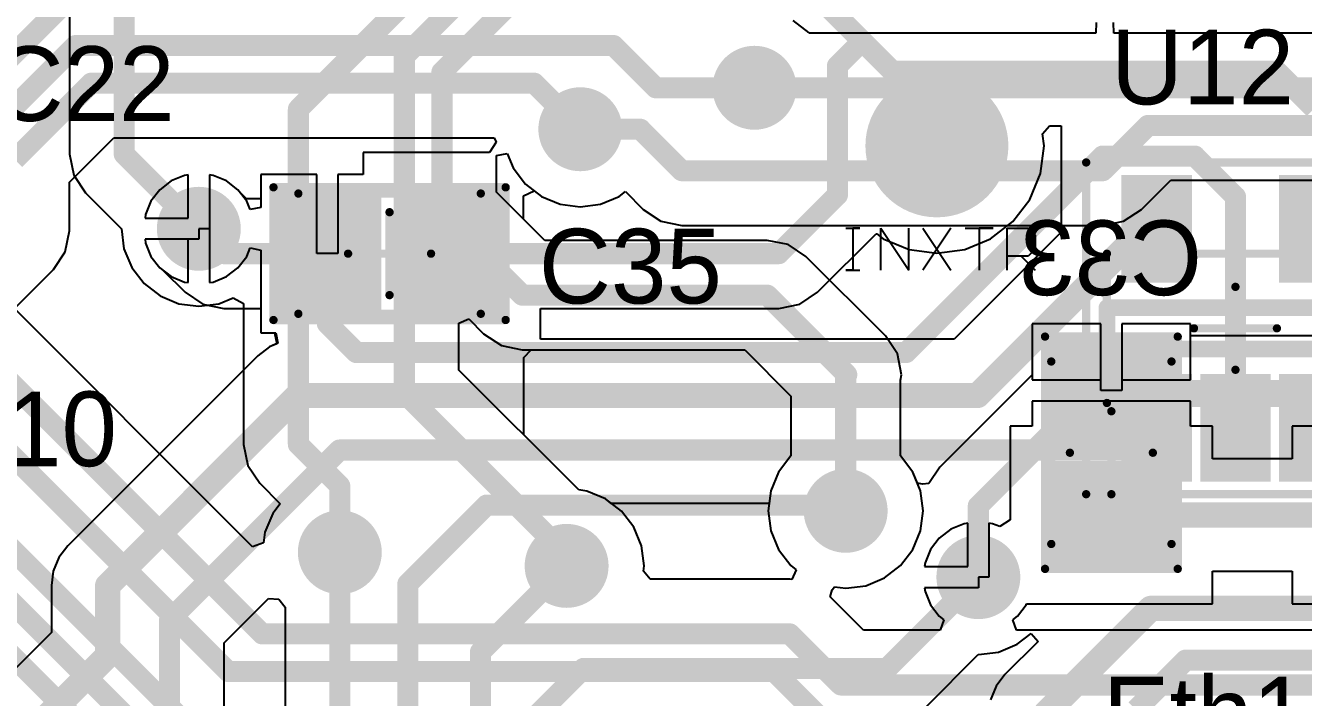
# Model space of a CAD drawing. Header units: millimetres. Extents: x 12 to 126, y 25 to 105.
# Drawn here: x 85.11 to 100.52, y 79.85 to 87.95 of the extents above; entities that cross this region are included whole.
import ezdxf

# ---------------------------------------------------------------- set-up
doc = ezdxf.new("R2010")
doc.units = ezdxf.units.MM
for name, color, linetype in [('BottomLayer', 5, 'Continuous'), ('BottomOverlay', 54, 'Continuous'), ('BottomPaste', 16, 'Continuous'), ('BottomSolder', 6, 'Continuous'), ('Mechanical13', 56, 'Continuous'), ('Mechanical15', 56, 'Continuous'), ('MultiLayer', 9, 'Continuous'), ('TopLayer', 1, 'Continuous'), ('TopOverlay', 2, 'Continuous'), ('TopPaste', 8, 'Continuous'), ('TopSolder', 216, 'Continuous'), ('ViaHoleLayer', 16, 'Continuous')]:
    doc.layers.add(name, color=color, linetype=linetype)

# ---------------------------------------------------------------- blocks, each defined once
blk = doc.blocks.new('MF05A_N_4')
at = {"layer": 'Mechanical13', "const_width": 0.1}
for points in [[(-0.9, 1.55), (0.9, 1.55)], [(-0.9, 1.55), (-0.9, -1.55)], [(0.9, 1.55), (0.9, -1.55)], [(-0.9, -1.55), (0.9, -1.55)]]:
    blk.add_lwpolyline(points, dxfattribs=at)
at = {"layer": 'Mechanical13', "const_width": 0.05}
for points in [[(-0.925, 1.55, 1), (-0.875, 1.55, 1)], [(-0.925, 1.55, 1), (-0.875, 1.55, 1)], [(0.875, 1.55, 1), (0.925, 1.55, 1)], [(0.875, 1.55, 1), (0.925, 1.55, 1)], [(-0.925, -1.55, 1), (-0.875, -1.55, 1)], [(-0.925, -1.55, 1), (-0.875, -1.55, 1)], [(0.875, -1.55, 1), (0.925, -1.55, 1)], [(0.875, -1.55, 1), (0.925, -1.55, 1)]]:
    blk.add_lwpolyline(points, format="xyb", close=True, dxfattribs=at)
at = {"layer": 'Mechanical15', "const_width": 0.1}
for points in [[(-2, 1.8), (2, 1.8)], [(-2, 1.8), (-2, -1.8)], [(2, 1.8), (2, -1.8)], [(0, 0.5), (0, -0.5)], [(-0.5, 0), (0.5, 0)], [(-2, -1.8), (2, -1.8)]]:
    blk.add_lwpolyline(points, dxfattribs=at)
at = {"layer": 'Mechanical15', "const_width": 0.05}
for points in [[(-2.025, 1.8, 1), (-1.975, 1.8, 1)], [(-2.025, 1.8, 1), (-1.975, 1.8, 1)], [(1.975, 1.8, 1), (2.025, 1.8, 1)], [(1.975, 1.8, 1), (2.025, 1.8, 1)], [(-0.025, 0.5, 1), (0.025, 0.5, 1)], [(-0.525, 0, 1), (-0.475, 0, 1)], [(0.475, 0, 1), (0.525, 0, 1)], [(-0.025, -0.5, 1), (0.025, -0.5, 1)], [(-2.025, -1.8, 1), (-1.975, -1.8, 1)], [(-2.025, -1.8, 1), (-1.975, -1.8, 1)], [(1.975, -1.8, 1), (2.025, -1.8, 1)], [(1.975, -1.8, 1), (2.025, -1.8, 1)]]:
    blk.add_lwpolyline(points, format="xyb", close=True, dxfattribs=at)
at = {"layer": 'TopLayer'}
for points in [[(-0.65, 0.625), (-0.65, 1.275), (-1.75, 0.625), (-1.75, 1.275)], [(1.75, 0.625), (1.75, 1.275), (0.65, 0.625), (0.65, 1.275)], [(-0.65, -0.325), (-0.65, 0.325), (-1.75, -0.325), (-1.75, 0.325)], [(-0.65, -1.275), (-0.65, -0.625), (-1.75, -1.275), (-1.75, -0.625)], [(1.75, -1.275), (1.75, -0.625), (0.65, -1.275), (0.65, -0.625)]]:
    blk.add_solid(points, dxfattribs=at)
at = {"layer": 'TopOverlay'}
for points, const_width in [([(-1.075, 1.825, 1), (-1.325, 1.825, 1)], 0.25), ([(-1.388, 1.825, 1), (-1.263, 1.825, 1)], 0.125), ([(-1.137, 1.825, 1), (-1.012, 1.825, 1)], 0.125), ([(-0.3, 1.55, 1), (-0.2, 1.55, 1)], 0.1), ([(-0.3, 1.55, 1), (-0.2, 1.55, 1)], 0.1), ([(0.2, 1.55, 1), (0.3, 1.55, 1)], 0.1), ([(0.2, 1.55, 1), (0.3, 1.55, 1)], 0.1), ([(-0.3, -1.55, 1), (-0.2, -1.55, 1)], 0.1), ([(-0.3, -1.55, 1), (-0.2, -1.55, 1)], 0.1), ([(0.2, -1.55, 1), (0.3, -1.55, 1)], 0.1), ([(0.2, -1.55, 1), (0.3, -1.55, 1)], 0.1)]:
    blk.add_lwpolyline(points, format="xyb", close=True, dxfattribs=dict(at, const_width=const_width))
at = {"layer": 'TopOverlay', "const_width": 0.2}
for points in [[(-0.25, 1.55), (-0.25, -1.55)], [(-0.25, 1.55), (0.25, 1.55)], [(0.25, 1.55), (0.25, -1.55)], [(-0.25, -1.55), (0.25, -1.55)]]:
    blk.add_lwpolyline(points, dxfattribs=at)
at = {"layer": 'TopPaste'}
for points in [[(-0.65, 0.625), (-0.65, 1.275), (-1.75, 0.625), (-1.75, 1.275)], [(1.75, 0.625), (1.75, 1.275), (0.65, 0.625), (0.65, 1.275)], [(-0.65, -0.325), (-0.65, 0.325), (-1.75, -0.325), (-1.75, 0.325)], [(-0.65, -1.275), (-0.65, -0.625), (-1.75, -1.275), (-1.75, -0.625)], [(1.75, -1.275), (1.75, -0.625), (0.65, -1.275), (0.65, -0.625)]]:
    blk.add_solid(points, dxfattribs=at)
at = {"layer": 'TopSolder'}
for points in [[(-0.55, 0.525), (-0.55, 1.375), (-1.85, 0.525), (-1.85, 1.375)], [(1.85, 0.525), (1.85, 1.375), (0.55, 0.525), (0.55, 1.375)], [(-0.55, -0.425), (-0.55, 0.425), (-1.85, -0.425), (-1.85, 0.425)], [(-0.55, -1.375), (-0.55, -0.525), (-1.85, -1.375), (-1.85, -0.525)], [(1.85, -1.375), (1.85, -0.525), (0.55, -1.375), (0.55, -0.525)]]:
    blk.add_solid(points, dxfattribs=at)
blk = doc.blocks.new('C0805_22')
at = {"layer": 'Mechanical13', "const_width": 0.1}
for points in [[(-1.1, -0.725), (-1.1, 0.725)], [(-1.1, 0.725), (1.1, 0.725)], [(1.1, -0.725), (1.1, 0.725)], [(-1.1, -0.725), (1.1, -0.725)]]:
    blk.add_lwpolyline(points, dxfattribs=at)
at = {"layer": 'Mechanical13', "const_width": 0.05}
for points in [[(-1.125, 0.725, 1), (-1.075, 0.725, 1)], [(-1.125, 0.725, 1), (-1.075, 0.725, 1)], [(1.075, 0.725, 1), (1.125, 0.725, 1)], [(1.075, 0.725, 1), (1.125, 0.725, 1)], [(-1.125, -0.725, 1), (-1.075, -0.725, 1)], [(-1.125, -0.725, 1), (-1.075, -0.725, 1)], [(1.075, -0.725, 1), (1.125, -0.725, 1)], [(1.075, -0.725, 1), (1.125, -0.725, 1)]]:
    blk.add_lwpolyline(points, format="xyb", close=True, dxfattribs=at)
at = {"layer": 'Mechanical15', "const_width": 0.1}
for points in [[(-1.4, -0.8), (-1.4, 0.8)], [(-1.4, 0.8), (1.4, 0.8)], [(1.4, -0.8), (1.4, 0.8)], [(0, -0.5), (0, 0.5)], [(-0.5, 0), (0.5, 0)], [(-1.4, -0.8), (1.4, -0.8)]]:
    blk.add_lwpolyline(points, dxfattribs=at)
at = {"layer": 'Mechanical15', "const_width": 0.05}
for points in [[(-1.425, 0.8, 1), (-1.375, 0.8, 1)], [(-1.425, 0.8, 1), (-1.375, 0.8, 1)], [(1.375, 0.8, 1), (1.425, 0.8, 1)], [(1.375, 0.8, 1), (1.425, 0.8, 1)], [(-0.025, 0.5, 1), (0.025, 0.5, 1)], [(-0.525, 0, 1), (-0.475, 0, 1)], [(0.475, 0, 1), (0.525, 0, 1)], [(-0.025, -0.5, 1), (0.025, -0.5, 1)], [(-1.425, -0.8, 1), (-1.375, -0.8, 1)], [(-1.425, -0.8, 1), (-1.375, -0.8, 1)], [(1.375, -0.8, 1), (1.425, -0.8, 1)], [(1.375, -0.8, 1), (1.425, -0.8, 1)]]:
    blk.add_lwpolyline(points, format="xyb", close=True, dxfattribs=at)
at = {"layer": 'TopLayer'}
for points in [[(-0.2, -0.7), (-0.2, 0.7), (-1.3, -0.7), (-1.3, 0.7)], [(1.3, -0.7), (1.3, 0.7), (0.2, -0.7), (0.2, 0.7)]]:
    blk.add_solid(points, dxfattribs=at)
at = {"layer": 'TopPaste'}
for points in [[(-0.2, -0.7), (-0.2, 0.7), (-1.3, -0.7), (-1.3, 0.7)], [(1.3, -0.7), (1.3, 0.7), (0.2, -0.7), (0.2, 0.7)]]:
    blk.add_solid(points, dxfattribs=at)
at = {"layer": 'TopSolder'}
for points in [[(-0.1, -0.8), (-0.1, 0.8), (-1.4, -0.8), (-1.4, 0.8)], [(1.4, -0.8), (1.4, 0.8), (0.1, -0.8), (0.1, 0.8)]]:
    blk.add_solid(points, dxfattribs=at)
blk = doc.blocks.new('C0805_B_96')
at = {"layer": 'BottomLayer'}
for points in [[(-1.3, 0.7), (-1.3, -0.7), (-0.2, 0.7), (-0.2, -0.7)], [(0.2, 0.7), (0.2, -0.7), (1.3, 0.7), (1.3, -0.7)]]:
    blk.add_solid(points, dxfattribs=at)
at = {"layer": 'BottomPaste'}
for points in [[(-1.3, 0.7), (-1.3, -0.7), (-0.2, 0.7), (-0.2, -0.7)], [(0.2, 0.7), (0.2, -0.7), (1.3, 0.7), (1.3, -0.7)]]:
    blk.add_solid(points, dxfattribs=at)
at = {"layer": 'BottomSolder'}
for points in [[(-1.4, 0.8), (-1.4, -0.8), (-0.1, 0.8), (-0.1, -0.8)], [(0.1, 0.8), (0.1, -0.8), (1.4, 0.8), (1.4, -0.8)]]:
    blk.add_solid(points, dxfattribs=at)
at = {"layer": 'Mechanical13', "const_width": 0.1}
for points in [[(-1.1, 0.725), (-1.1, -0.725)], [(-1.1, 0.725), (1.1, 0.725)], [(1.1, 0.725), (1.1, -0.725)], [(-1.1, -0.725), (1.1, -0.725)]]:
    blk.add_lwpolyline(points, dxfattribs=at)
at = {"layer": 'Mechanical13', "const_width": 0.05}
for points in [[(-1.125, 0.725, 1), (-1.075, 0.725, 1)], [(-1.125, 0.725, 1), (-1.075, 0.725, 1)], [(1.075, 0.725, 1), (1.125, 0.725, 1)], [(1.075, 0.725, 1), (1.125, 0.725, 1)], [(-1.125, -0.725, 1), (-1.075, -0.725, 1)], [(-1.125, -0.725, 1), (-1.075, -0.725, 1)], [(1.075, -0.725, 1), (1.125, -0.725, 1)], [(1.075, -0.725, 1), (1.125, -0.725, 1)]]:
    blk.add_lwpolyline(points, format="xyb", close=True, dxfattribs=at)
at = {"layer": 'Mechanical15', "const_width": 0.1}
for points in [[(-1.4, 0.8), (-1.4, -0.8)], [(-1.4, 0.8), (1.4, 0.8)], [(1.4, 0.8), (1.4, -0.8)], [(0, 0.5), (0, -0.5)], [(-0.5, 0), (0.5, 0)], [(-1.4, -0.8), (1.4, -0.8)]]:
    blk.add_lwpolyline(points, dxfattribs=at)
at = {"layer": 'Mechanical15', "const_width": 0.05}
for points in [[(-1.425, 0.8, 1), (-1.375, 0.8, 1)], [(-1.425, 0.8, 1), (-1.375, 0.8, 1)], [(1.375, 0.8, 1), (1.425, 0.8, 1)], [(1.375, 0.8, 1), (1.425, 0.8, 1)], [(-0.025, 0.5, 1), (0.025, 0.5, 1)], [(-0.525, 0, 1), (-0.475, 0, 1)], [(0.475, 0, 1), (0.525, 0, 1)], [(-0.025, -0.5, 1), (0.025, -0.5, 1)], [(-1.425, -0.8, 1), (-1.375, -0.8, 1)], [(-1.425, -0.8, 1), (-1.375, -0.8, 1)], [(1.375, -0.8, 1), (1.425, -0.8, 1)], [(1.375, -0.8, 1), (1.425, -0.8, 1)]]:
    blk.add_lwpolyline(points, format="xyb", close=True, dxfattribs=at)

msp = doc.modelspace()

# ---------------------------------------------------------------- linework, layer by layer
at = {"layer": 'BottomLayer'}
for p, q in [((87.846, 81.666), (75.49, 94.023)), ((85.64, 92), (85.64, 86.4)), ((94.561, 87.861), (94.367, 88.009)), ((94.561, 87.859), (94.561, 87.861)), ((98.015, 87.859), (94.561, 87.859)), ((98.022, 87.986), (98.015, 87.859)), ((98.235, 87.859), (98.228, 87.986)), ((103.015, 87.859), (98.235, 87.859)), ((85.64, 86.4), (85.64, 86.4)), ((85.64, 86.4), (85.691, 86.148)), ((90.791, 86.382), (90.918, 86.407)), ((90.791, 85.942), (90.791, 86.382)), ((90.918, 86.407), (90.991, 86.233)), ((85.691, 86.148), (85.834, 85.934)), ((90.991, 86.233), (91.139, 86.039)), ((91.139, 86.039), (91.333, 85.891)), ((98.566, 85.734), (98.919, 86.086)), ((98.566, 85.734), (98.919, 86.086)), ((98.919, 86.086), (103.4, 86.086)), ((98.919, 86.086), (103.739, 86.086)), ((85.834, 85.934), (86.266, 85.501)), ((91.373, 85.36), (90.791, 85.942)), ((91.116, 85.897), (91.243, 85.959)), ((91.116, 85.616), (91.116, 85.897)), ((91.243, 85.959), (91.333, 85.891)), ((91.333, 85.891), (91.558, 85.797)), ((91.333, 85.891), (91.558, 85.797)), ((92.042, 85.797), (92.267, 85.891)), ((92.042, 85.797), (92.267, 85.891)), ((92.267, 85.891), (92.343, 85.949)), ((92.267, 85.891), (92.343, 85.949)), ((92.343, 85.949), (92.558, 85.734)), ((92.343, 85.949), (92.558, 85.734)), ((91.558, 85.797), (91.8, 85.765)), ((91.558, 85.797), (91.8, 85.765)), ((91.8, 85.765), (92.042, 85.797)), ((91.8, 85.765), (92.042, 85.797)), ((92.558, 85.734), (92.558, 85.734)), ((92.558, 85.734), (92.772, 85.591)), ((92.558, 85.734), (92.558, 85.734)), ((92.558, 85.734), (92.772, 85.591)), ((98.352, 85.591), (98.566, 85.734)), ((98.352, 85.591), (98.566, 85.734)), ((91.373, 85.36), (91.116, 85.616)), ((92.772, 85.591), (93.024, 85.54)), ((92.772, 85.591), (93.024, 85.54)), ((93.024, 85.54), (93.024, 85.54)), ((93.024, 85.54), (98.1, 85.54)), ((93.024, 85.54), (93.024, 85.54)), ((93.024, 85.54), (98.1, 85.54)), ((98.1, 85.54), (98.352, 85.591)), ((98.1, 85.54), (98.352, 85.591)), ((98.1, 85.54), (98.1, 85.54)), ((98.1, 85.54), (98.1, 85.54)), ((86.266, 85.501), (86.266, 85.5)), ((86.266, 85.5), (86.297, 85.258)), ((86.297, 85.258), (86.391, 85.033)), ((94.055, 85.36), (91.373, 85.36)), ((94.055, 85.36), (91.373, 85.36)), ((94.307, 85.309), (94.055, 85.36)), ((94.055, 85.36), (94.055, 85.36)), ((94.307, 85.309), (94.055, 85.36)), ((94.055, 85.36), (94.055, 85.36)), ((94.521, 85.166), (94.307, 85.309)), ((94.521, 85.166), (94.307, 85.309)), ((95.48, 84.208), (94.521, 85.166)), ((95.48, 84.208), (94.521, 85.166)), ((86.391, 85.033), (86.539, 84.839)), ((86.539, 84.839), (86.733, 84.691)), ((86.733, 84.691), (86.958, 84.597)), ((87.442, 84.597), (87.613, 84.668)), ((87.613, 84.668), (87.74, 84.598)), ((86.958, 84.597), (87.2, 84.566)), ((87.2, 84.566), (87.442, 84.597)), ((87.74, 84.598), (87.74, 82.9)), ((90.337, 84.364), (90.455, 84.413)), ((90.337, 83.796), (90.337, 84.364)), ((90.455, 84.413), (90.634, 84.234)), ((98.077, 84.354), (97.25, 84.354)), ((97.25, 84.354), (97.25, 83.677)), ((98.077, 84.354), (97.25, 84.354)), ((97.25, 84.354), (97.25, 83.741)), ((98.077, 83.677), (98.077, 84.354)), ((98.077, 83.55), (98.077, 84.354)), ((99.158, 84.354), (98.331, 84.354)), ((98.331, 84.354), (98.331, 83.677)), ((99.158, 84.354), (98.331, 84.354)), ((98.331, 84.354), (98.331, 83.55)), ((99.158, 83.677), (99.158, 84.354)), ((99.158, 84.21), (99.158, 84.354)), ((90.634, 84.234), (90.634, 84.234)), ((90.634, 84.234), (90.848, 84.091)), ((95.623, 83.994), (95.48, 84.208)), ((95.48, 84.208), (95.48, 84.208)), ((95.623, 83.994), (95.48, 84.208)), ((95.48, 84.208), (95.48, 84.208)), ((100.65, 84.21), (99.158, 84.21)), ((90.848, 84.091), (91.1, 84.04)), ((91.1, 84.04), (91.1, 84.04)), ((91.1, 84.04), (93.782, 84.04)), ((91.118, 83.95), (91.208, 84.04)), ((91.208, 84.04), (93.782, 84.04)), ((93.782, 84.04), (94.34, 83.482)), ((93.782, 84.04), (94.34, 83.482)), ((95.673, 83.741), (95.623, 83.994)), ((95.673, 83.741), (95.623, 83.994)), ((91.119, 83.014), (91.118, 83.95)), ((91.782, 82.351), (90.337, 83.796)), ((95.66, 83.673), (95.673, 83.741)), ((95.66, 83.673), (95.673, 83.741)), ((97.25, 83.741), (96.134, 82.625)), ((97.25, 83.677), (98.077, 83.677)), ((98.331, 83.677), (99.158, 83.677)), ((95.66, 82.762), (95.66, 83.673)), ((95.66, 82.762), (95.66, 83.673)), ((98.331, 83.55), (98.077, 83.55)), ((94.34, 83.482), (94.34, 82.762)), ((94.34, 83.482), (94.34, 82.762)), ((99.158, 83.423), (97.25, 83.423)), ((97.25, 83.423), (97.25, 83.12)), ((99.158, 83.12), (99.158, 83.423)), ((97.25, 83.12), (96.984, 83.12)), ((96.984, 83.12), (96.984, 81.992)), ((99.424, 83.12), (99.158, 83.12)), ((99.424, 82.728), (99.424, 83.12)), ((100.65, 83.12), (100.384, 83.12)), ((100.384, 83.12), (100.384, 82.728)), ((91.782, 82.351), (91.119, 83.014)), ((87.74, 82.9), (87.74, 82.9)), ((87.74, 82.9), (87.791, 82.648)), ((94.339, 82.761), (94.191, 82.567)), ((94.339, 82.761), (94.191, 82.567)), ((94.34, 82.762), (94.339, 82.761)), ((94.34, 82.762), (94.339, 82.761)), ((95.661, 82.761), (95.66, 82.762)), ((95.661, 82.761), (95.66, 82.762)), ((95.809, 82.567), (95.661, 82.761)), ((95.809, 82.567), (95.661, 82.761)), ((87.791, 82.648), (87.934, 82.434)), ((96.134, 82.625), (96.003, 82.43)), ((100.384, 82.728), (99.424, 82.728)), ((94.191, 82.567), (94.097, 82.342)), ((94.191, 82.567), (94.097, 82.342)), ((95.903, 82.342), (95.809, 82.567)), ((95.865, 82.432), (95.809, 82.567)), ((87.934, 82.434), (88.182, 82.186)), ((91.877, 82.338), (91.782, 82.351)), ((91.877, 82.338), (91.782, 82.351)), ((92.102, 82.245), (91.877, 82.338)), ((92.102, 82.245), (91.877, 82.338)), ((94.097, 82.342), (94.066, 82.1)), ((94.097, 82.342), (94.077, 82.19)), ((95.926, 82.422), (95.865, 82.432)), ((95.934, 82.1), (95.903, 82.342)), ((96.003, 82.43), (95.926, 82.422)), ((88.182, 82.186), (88.091, 82.067)), ((92.296, 82.097), (92.102, 82.245)), ((92.174, 82.19), (92.102, 82.245)), ((94.077, 82.19), (92.174, 82.19)), ((88.091, 82.067), (87.997, 81.842)), ((92.444, 81.903), (92.296, 82.097)), ((94.066, 82.1), (94.097, 81.858)), ((95.903, 81.858), (95.934, 82.1)), ((96.984, 81.992), (96.857, 81.909)), ((87.997, 81.842), (87.98, 81.712)), ((92.537, 81.678), (92.444, 81.903)), ((94.097, 81.858), (94.191, 81.633)), ((95.809, 81.633), (95.903, 81.858)), ((96.267, 81.877), (96.129, 81.771)), ((96.428, 81.943), (96.267, 81.877)), ((96.473, 81.949), (96.428, 81.943)), ((96.473, 81.427), (96.473, 81.949)), ((96.772, 81.943), (96.727, 81.949)), ((96.727, 81.949), (96.727, 81.3)), ((96.857, 81.909), (96.772, 81.943)), ((87.98, 81.712), (87.846, 81.666)), ((92.569, 81.436), (92.537, 81.678)), ((96.129, 81.771), (96.023, 81.633)), ((94.191, 81.633), (94.339, 81.439)), ((95.661, 81.439), (95.809, 81.633)), ((96.023, 81.633), (95.957, 81.472)), ((92.561, 81.371), (92.569, 81.436)), ((92.644, 81.276), (92.561, 81.371)), ((94.339, 81.439), (94.404, 81.39)), ((94.404, 81.39), (94.35, 81.271)), ((95.467, 81.291), (95.661, 81.439)), ((95.957, 81.472), (95.951, 81.427)), ((95.951, 81.427), (96.473, 81.427)), ((99.424, 80.98), (99.424, 81.372)), ((99.424, 81.372), (100.384, 81.372)), ((99.424, 80.98), (99.424, 81.372)), ((99.424, 81.372), (100.384, 81.372)), ((100.384, 81.372), (100.384, 80.98)), ((100.384, 81.372), (100.384, 80.98)), ((94.326, 81.276), (92.644, 81.276)), ((94.35, 81.271), (94.326, 81.276)), ((94.326, 81.276), (94.326, 81.276)), ((95.242, 81.197), (95.467, 81.291)), ((96.727, 81.3), (96.6, 81.3)), ((96.6, 81.3), (96.6, 81.173)), ((94.813, 81.062), (94.839, 81.146)), ((95.215, 80.66), (94.813, 81.062)), ((94.839, 81.146), (94.866, 81.183)), ((94.866, 81.183), (95, 81.166)), ((95, 81.166), (95.242, 81.197)), ((96.6, 81.173), (95.951, 81.173)), ((95.951, 81.173), (95.957, 81.128)), ((95.957, 81.128), (96.023, 80.967)), ((96.023, 80.967), (96.129, 80.829)), ((97.071, 80.829), (97.177, 80.967)), ((97.071, 80.829), (97.177, 80.967)), ((97.177, 80.967), (97.182, 80.98)), ((97.177, 80.967), (97.182, 80.98)), ((97.182, 80.98), (99.424, 80.98)), ((97.182, 80.98), (99.424, 80.98)), ((100.384, 80.98), (102.824, 80.98)), ((100.384, 80.98), (102.824, 80.98)), ((96.129, 80.829), (96.184, 80.787)), ((96.184, 80.787), (96.141, 80.66)), ((97.016, 80.787), (97.071, 80.829)), ((97.016, 80.787), (97.071, 80.829)), ((97.059, 80.66), (97.016, 80.787)), ((97.059, 80.66), (97.016, 80.787)), ((96.141, 80.66), (95.215, 80.66)), ((100.8, 80.66), (97.059, 80.66)), ((100.8, 80.66), (97.059, 80.66))]:
    msp.add_line(p, q, dxfattribs=at)
for points, const_width in [([(71.526, 97.053), (87.964, 80.616)], 0.254), ([(71.222, 96.495), (87.554, 80.162)], 0.254), ([(86.3, 86.4), (86.3, 92)], 0.254), ([(88.4, 86.942), (90.058, 88.6)], 0.254), ([(89.678, 87.578), (90.512, 88.412)], 0.254), ([(78.395, 88.189), (87.384, 79.2)], 0.254), ([(90.132, 87.389), (90.966, 88.224)], 0.254), ([(89.678, 83.522), (89.678, 87.578)], 0.254), ([(90.132, 85.668), (90.132, 87.389)], 0.254), ([(93.9, 87.2), (104.2, 87.2)], 0.254), ([(88.4, 82.9), (88.4, 86.942)], 0.254), ([(91.8, 86.7), (92.524, 86.7)], 0.254), ([(92.524, 86.7), (93.024, 86.2)], 0.254), ([(98.1, 86.2), (98.646, 86.746)], 0.254), ([(98.646, 86.746), (104.012, 86.746)], 0.254), ([(86.3, 86.4), (87.2, 85.5)], 0.254), ([(93.024, 86.2), (98.1, 86.2)], 0.254), ([(90.132, 85.668), (91.1, 84.7)], 0.254), ([(91.1, 84.7), (94.055, 84.7)], 0.254), ([(94.055, 84.7), (95.014, 83.741)], 0.254), ([(95, 83.728), (95.014, 83.741)], 0.254), ([(95, 82.1), (95, 83.728)], 0.254), ([(96.6, 82.159), (97.991, 83.55)], 0.254), ([(97.991, 83.55), (98.204, 83.55)], 0.254), ([(98.204, 83.55), (101.604, 83.55)], 0.254), ([(89.678, 83.522), (91.635, 81.565)], 0.254), ([(83.088, 82.854), (87.704, 78.238)], 0.254), ([(88.4, 82.9), (88.9, 82.4)], 0.254), ([(82.9, 82.4), (87.516, 77.784)], 0.254), ([(88.9, 81.6), (88.9, 82.4)], 0.254), ([(96.6, 81.3), (96.6, 82.159)], 0.254), ([(98.204, 82.05), (101.604, 82.05)], 0.305), ([(91.635, 81.436), (91.635, 81.565)], 0.254), ([(87.964, 80.616), (94.326, 80.616)], 0.254), ([(94.326, 80.616), (94.942, 80)], 0.254), ([(87.554, 80.162), (94.138, 80.162)], 0.254), ([(94.138, 80.162), (94.754, 79.546)], 0.254), ([(94.942, 80), (100.8, 80)], 0.254)]:
    msp.add_lwpolyline(points, dxfattribs=dict(at, const_width=const_width))
for points, const_width in [([(89.614, 87.578, 1), (89.741, 87.578, 1)], 0.127), ([(89.614, 87.578, 1), (89.741, 87.578, 1)], 0.127), ([(93.697, 87.2, 1), (94.103, 87.2, 1)], 0.406), ([(90.068, 87.389, 1), (90.195, 87.389, 1)], 0.127), ([(90.068, 87.389, 1), (90.195, 87.389, 1)], 0.127), ([(93.836, 87.2, 1), (93.963, 87.2, 1)], 0.127), ([(88.337, 86.942, 1), (88.464, 86.942, 1)], 0.127), ([(88.337, 86.942, 1), (88.464, 86.942, 1)], 0.127), ([(91.597, 86.7, 1), (92.003, 86.7, 1)], 0.406), ([(91.736, 86.7, 1), (91.863, 86.7, 1)], 0.127), ([(92.461, 86.7, 1), (92.588, 86.7, 1)], 0.127), ([(92.461, 86.7, 1), (92.588, 86.7, 1)], 0.127), ([(98.582, 86.746, 1), (98.709, 86.746, 1)], 0.127), ([(98.582, 86.746, 1), (98.709, 86.746, 1)], 0.127), ([(86.237, 86.4, 1), (86.364, 86.4, 1)], 0.127), ([(86.237, 86.4, 1), (86.364, 86.4, 1)], 0.127), ([(92.961, 86.2, 1), (93.088, 86.2, 1)], 0.127), ([(92.961, 86.2, 1), (93.088, 86.2, 1)], 0.127), ([(98.036, 86.2, 1), (98.163, 86.2, 1)], 0.127), ([(98.036, 86.2, 1), (98.163, 86.2, 1)], 0.127), ([(86.997, 85.5, 1), (87.403, 85.5, 1)], 0.406), ([(90.068, 85.668, 1), (90.195, 85.668, 1)], 0.127), ([(90.068, 85.668, 1), (90.195, 85.668, 1)], 0.127), ([(87.137, 85.5, 1), (87.264, 85.5, 1)], 0.127), ([(91.037, 84.7, 1), (91.164, 84.7, 1)], 0.127), ([(91.037, 84.7, 1), (91.164, 84.7, 1)], 0.127), ([(93.991, 84.7, 1), (94.118, 84.7, 1)], 0.127), ([(93.991, 84.7, 1), (94.118, 84.7, 1)], 0.127), ([(94.937, 83.728, 1), (95.064, 83.728, 1)], 0.127), ([(94.937, 83.728, 1), (95.064, 83.728, 1)], 0.127), ([(94.95, 83.741, 1), (95.077, 83.741, 1)], 0.127), ([(94.95, 83.741, 1), (95.077, 83.741, 1)], 0.127), ([(97.928, 83.55, 1), (98.055, 83.55, 1)], 0.127), ([(97.928, 83.55, 1), (98.055, 83.55, 1)], 0.127), ([(98.14, 83.55, 1), (98.267, 83.55, 1)], 0.127), ([(98.14, 83.55, 1), (98.267, 83.55, 1)], 0.127), ([(89.614, 83.522, 1), (89.741, 83.522, 1)], 0.127), ([(89.614, 83.522, 1), (89.741, 83.522, 1)], 0.127), ([(88.337, 82.9, 1), (88.464, 82.9, 1)], 0.127), ([(88.337, 82.9, 1), (88.464, 82.9, 1)], 0.127), ([(88.837, 82.4, 1), (88.963, 82.4, 1)], 0.127), ([(88.837, 82.4, 1), (88.963, 82.4, 1)], 0.127), ([(94.797, 82.1, 1), (95.203, 82.1, 1)], 0.406), ([(94.937, 82.1, 1), (95.064, 82.1, 1)], 0.127), ([(96.536, 82.159, 1), (96.663, 82.159, 1)], 0.127), ([(96.536, 82.159, 1), (96.663, 82.159, 1)], 0.127), ([(98.127, 82.05, 1), (98.28, 82.05, 1)], 0.152), ([(88.697, 81.6, 1), (89.103, 81.6, 1)], 0.406), ([(91.432, 81.436, 1), (91.838, 81.436, 1)], 0.406), ([(88.837, 81.6, 1), (88.963, 81.6, 1)], 0.127), ([(91.571, 81.565, 1), (91.698, 81.565, 1)], 0.127), ([(91.571, 81.565, 1), (91.698, 81.565, 1)], 0.127), ([(96.397, 81.3, 1), (96.803, 81.3, 1)], 0.406), ([(91.571, 81.436, 1), (91.698, 81.436, 1)], 0.127), ([(96.536, 81.3, 1), (96.663, 81.3, 1)], 0.127), ([(87.9, 80.616, 1), (88.027, 80.616, 1)], 0.127), ([(87.9, 80.616, 1), (88.027, 80.616, 1)], 0.127), ([(94.263, 80.616, 1), (94.39, 80.616, 1)], 0.127), ([(94.263, 80.616, 1), (94.39, 80.616, 1)], 0.127), ([(87.491, 80.162, 1), (87.618, 80.162, 1)], 0.127), ([(87.491, 80.162, 1), (87.618, 80.162, 1)], 0.127), ([(94.075, 80.162, 1), (94.202, 80.162, 1)], 0.127), ([(94.075, 80.162, 1), (94.202, 80.162, 1)], 0.127), ([(94.879, 80, 1), (95.006, 80, 1)], 0.127), ([(94.879, 80, 1), (95.006, 80, 1)], 0.127)]:
    msp.add_lwpolyline(points, format="xyb", close=True, dxfattribs=dict(at, const_width=const_width))
at = {"layer": 'BottomSolder', "const_width": 0.506}
for points in [[(93.647, 87.2, 1), (94.153, 87.2, 1)], [(91.547, 86.7, 1), (92.053, 86.7, 1)], [(86.947, 85.5, 1), (87.453, 85.5, 1)], [(94.747, 82.1, 1), (95.253, 82.1, 1)], [(88.647, 81.6, 1), (89.153, 81.6, 1)], [(91.382, 81.436, 1), (91.888, 81.436, 1)], [(96.347, 81.3, 1), (96.853, 81.3, 1)]]:
    msp.add_lwpolyline(points, format="xyb", close=True, dxfattribs=at)
at = {"layer": 'MultiLayer', "const_width": 0.406}
for points in [[(93.697, 87.2, 1), (94.103, 87.2, 1)], [(91.597, 86.7, 1), (92.003, 86.7, 1)], [(86.997, 85.5, 1), (87.403, 85.5, 1)], [(94.797, 82.1, 1), (95.203, 82.1, 1)], [(88.697, 81.6, 1), (89.103, 81.6, 1)], [(91.432, 81.436, 1), (91.838, 81.436, 1)], [(96.397, 81.3, 1), (96.803, 81.3, 1)]]:
    msp.add_lwpolyline(points, format="xyb", close=True, dxfattribs=at)
at = {"layer": 'TopLayer'}
for p, q in [((97.374, 86.645), (97.458, 86.74)), ((97.393, 86.5), (97.374, 86.645)), ((97.458, 86.74), (97.6, 86.74)), ((97.6, 86.74), (97.6, 85.459)), ((85.641, 86.061), (86.175, 86.595)), ((85.641, 86.061), (86.175, 86.595)), ((86.175, 86.595), (90.762, 86.595)), ((86.175, 86.595), (90.762, 86.595)), ((90.785, 86.546), (90.705, 86.42)), ((90.785, 86.546), (90.705, 86.42)), ((90.762, 86.595), (90.785, 86.546)), ((90.762, 86.595), (90.785, 86.546)), ((97.349, 86.165), (97.393, 86.5)), ((90.705, 86.42), (89.18, 86.42)), ((89.18, 86.42), (89.18, 86.154)), ((90.705, 86.42), (89.18, 86.42)), ((89.18, 86.42), (89.18, 86.154)), ((87.028, 86.143), (86.867, 86.077)), ((87.028, 86.143), (86.867, 86.077)), ((87.073, 86.149), (87.028, 86.143)), ((87.073, 86.149), (87.028, 86.143)), ((87.073, 85.627), (87.073, 86.149)), ((87.073, 85.627), (87.073, 86.149)), ((87.372, 86.143), (87.327, 86.149)), ((87.327, 86.149), (87.327, 85.5)), ((87.372, 86.143), (87.327, 86.149)), ((87.327, 86.149), (87.327, 85.5)), ((87.533, 86.077), (87.372, 86.143)), ((87.533, 86.077), (87.372, 86.143)), ((88.623, 86.154), (87.946, 86.154)), ((87.946, 86.154), (87.946, 85.86)), ((88.623, 86.154), (87.946, 86.154)), ((87.946, 86.154), (87.946, 85.757)), ((88.623, 85.2), (88.623, 86.154)), ((88.623, 85.2), (88.623, 86.154)), ((89.18, 86.154), (88.877, 86.154)), ((88.877, 86.154), (88.877, 85.2)), ((89.18, 86.154), (88.877, 86.154)), ((88.877, 86.154), (88.877, 85.2)), ((97.22, 85.853), (97.349, 86.165)), ((85.641, 85.476), (85.641, 86.061)), ((85.641, 85.476), (85.641, 86.061)), ((86.867, 86.077), (86.729, 85.971)), ((86.867, 86.077), (86.729, 85.971)), ((87.671, 85.971), (87.533, 86.077)), ((87.671, 85.971), (87.533, 86.077)), ((86.623, 85.833), (86.557, 85.672)), ((86.623, 85.833), (86.557, 85.672)), ((86.729, 85.971), (86.623, 85.833)), ((86.729, 85.971), (86.623, 85.833)), ((87.701, 85.932), (87.671, 85.971)), ((87.777, 85.833), (87.671, 85.971)), ((87.773, 85.86), (87.701, 85.932)), ((87.946, 85.86), (87.773, 85.86)), ((87.819, 85.731), (87.777, 85.833)), ((97.014, 85.586), (97.22, 85.853)), ((87.946, 85.757), (87.819, 85.731)), ((86.557, 85.672), (86.551, 85.627)), ((86.557, 85.672), (86.551, 85.627)), ((86.551, 85.627), (87.073, 85.627)), ((86.551, 85.627), (87.073, 85.627)), ((96.747, 85.38), (97.014, 85.586)), ((85.59, 85.224), (85.641, 85.476)), ((85.59, 85.224), (85.641, 85.476)), ((87.2, 85.373), (86.551, 85.373)), ((86.551, 85.373), (86.557, 85.328)), ((87.073, 85.373), (86.551, 85.373)), ((86.551, 85.373), (86.557, 85.328)), ((87.073, 84.851), (87.073, 85.373)), ((87.327, 85.5), (87.2, 85.5)), ((87.2, 85.5), (87.2, 85.373)), ((87.327, 85.5), (87.327, 84.851)), ((94.66, 84.734), (95.366, 85.44)), ((95.366, 85.44), (95.374, 85.441)), ((95.366, 85.44), (95.366, 85.44)), ((95.374, 85.441), (95.453, 85.38)), ((95.453, 85.38), (95.765, 85.251)), ((97.6, 85.459), (96.309, 84.168)), ((96.435, 85.251), (96.747, 85.38)), ((85.447, 85.01), (85.59, 85.224)), ((85.447, 85.01), (85.59, 85.224)), ((86.557, 85.328), (86.623, 85.167)), ((86.557, 85.328), (86.623, 85.167)), ((87.777, 85.167), (87.819, 85.269)), ((87.819, 85.269), (87.946, 85.243)), ((87.946, 85.243), (87.946, 84.246)), ((95.765, 85.251), (96.1, 85.207)), ((96.1, 85.207), (96.435, 85.251)), ((86.623, 85.167), (86.729, 85.029)), ((86.623, 85.167), (86.729, 85.029)), ((87.671, 85.029), (87.777, 85.167)), ((88.877, 85.2), (88.623, 85.2)), ((88.877, 85.2), (88.623, 85.2)), ((83.626, 83.189), (85.447, 85.01)), ((83.626, 83.189), (85.447, 85.01)), ((85.447, 85.01), (85.447, 85.01)), ((85.447, 85.01), (85.447, 85.01)), ((86.729, 85.029), (86.768, 84.999)), ((86.729, 85.029), (86.867, 84.923)), ((86.768, 84.999), (87.034, 84.734)), ((86.867, 84.923), (87.028, 84.857)), ((87.372, 84.857), (87.533, 84.923)), ((87.533, 84.923), (87.671, 85.029)), ((87.028, 84.857), (87.073, 84.851)), ((87.327, 84.851), (87.372, 84.857)), ((87.034, 84.734), (87.034, 84.734)), ((87.034, 84.734), (87.248, 84.591)), ((94.446, 84.591), (94.66, 84.734)), ((87.248, 84.591), (87.5, 84.54)), ((87.5, 84.54), (87.5, 84.54)), ((87.5, 84.54), (87.946, 84.54)), ((87.946, 84.54), (87.946, 84.246)), ((91.32, 84.168), (91.32, 84.54)), ((91.32, 84.54), (94.193, 84.54)), ((94.193, 84.54), (94.446, 84.591)), ((94.193, 84.54), (94.193, 84.54)), ((87.946, 84.246), (88.113, 84.246)), ((87.946, 84.246), (88.129, 84.246)), ((88.113, 84.246), (88.139, 84.113)), ((88.129, 84.246), (88.154, 84.119)), ((96.309, 84.168), (91.32, 84.168)), ((88.053, 84.077), (87.912, 83.969)), ((88.053, 84.077), (87.912, 83.969)), ((88.154, 84.119), (88.053, 84.077)), ((88.139, 84.113), (88.053, 84.077)), ((87.912, 83.969), (85.62, 81.677)), ((87.912, 83.969), (85.62, 81.677)), ((85.62, 81.677), (85.513, 81.537)), ((85.62, 81.677), (85.513, 81.537)), ((85.513, 81.537), (85.445, 81.373)), ((85.513, 81.537), (85.445, 81.373)), ((85.445, 81.373), (85.422, 81.198)), ((85.445, 81.373), (85.422, 81.198)), ((85.422, 81.198), (85.422, 80.634)), ((85.422, 81.198), (85.422, 80.634)), ((87.506, 80.51), (88.039, 81.043)), ((87.506, 80.51), (88.039, 81.043)), ((88.039, 81.043), (88.166, 81.035)), ((88.039, 81.043), (88.166, 81.035)), ((88.166, 81.035), (88.239, 80.939)), ((88.166, 81.035), (88.239, 80.939)), ((88.239, 80.939), (88.24, 80.938)), ((88.239, 80.939), (88.24, 80.938)), ((88.24, 80.938), (88.24, 78.103)), ((88.24, 80.938), (88.24, 78.103)), ((85.422, 80.634), (84.428, 79.64)), ((85.422, 80.634), (84.428, 79.64)), ((97.067, 80.491), (97.237, 80.621)), ((97.237, 80.621), (97.321, 80.525)), ((87.506, 79.5), (87.506, 80.51)), ((87.506, 79.5), (87.506, 80.51)), ((96.842, 80.397), (97.067, 80.491)), ((97.321, 80.525), (96.92, 80.125)), ((95.966, 79.734), (96.599, 80.366)), ((96.599, 80.366), (96.6, 80.366)), ((96.6, 80.366), (96.842, 80.397)), ((96.813, 79.985), (96.745, 79.821)), ((96.92, 80.125), (96.813, 79.985))]:
    msp.add_line(p, q, dxfattribs=at)
for points, const_width in [([(83.712, 86.35), (85.562, 88.2)], 0.254), ([(94.8, 88.163), (95.2, 87.763)], 0.254), ([(84.527, 86.522), (85.714, 87.709)], 0.254), ([(85.714, 87.709), (92.2, 87.709)], 0.254), ([(92.2, 87.709), (92.709, 87.2)], 0.254), ([(94.9, 87.463), (95.2, 87.763)], 0.254), ([(95.2, 87.763), (95.563, 87.4)], 0.254), ([(94.9, 85.907), (94.9, 87.463)], 0.254), ([(95.563, 87.4), (96.1, 86.863)], 0.254), ([(95.563, 87.4), (100.2, 87.4)], 0.254), ([(100.2, 87.4), (100.65, 86.95)], 0.254), ([(84.981, 86.334), (85.902, 87.255)], 0.254), ([(85.902, 87.255), (91.245, 87.255)], 0.254), ([(91.245, 87.255), (91.8, 86.7)], 0.254), ([(92.709, 87.2), (93.9, 87.2)], 0.254), ([(96.1, 86.5), (96.1, 86.863)], 0.254), ([(95.729, 84.008), (98.098, 86.377)], 0.254), ([(98.098, 86.377), (99.21, 86.377)], 0.254), ([(99.21, 86.377), (99.7, 85.887)], 0.254), ([(94.193, 85.2), (94.9, 85.907)], 0.254), ([(99.7, 83.1), (99.7, 85.887)], 0.254), ([(87.2, 85.5), (87.5, 85.2)], 0.254), ([(96.59, 83.49), (98.6, 85.5)], 0.305), ([(98.6, 85.5), (98.75, 85.5)], 0.305), ([(87.5, 85.2), (88.75, 85.2)], 0.254), ([(88.75, 84.358), (88.75, 85.2)], 0.254), ([(90.25, 85.2), (94.193, 85.2)], 0.254), ([(88.75, 84.358), (89.1, 84.008)], 0.254), ([(89.1, 84.008), (95.729, 84.008)], 0.254), ([(86.1, 81.198), (88.392, 83.49)], 0.305), ([(88.392, 83.49), (96.59, 83.49)], 0.305), ([(98.483, 82.833), (98.75, 83.1)], 0.254), ([(86.846, 80.783), (88.896, 82.833)], 0.254), ([(88.896, 82.833), (98.483, 82.833)], 0.254), ([(89.72, 81.22), (90.669, 82.169)], 0.254), ([(90.669, 82.169), (94.931, 82.169)], 0.254), ([(94.931, 82.169), (95, 82.1)], 0.254), ([(88.9, 77.83), (88.9, 81.6)], 0.254), ([(90.596, 80.397), (91.635, 81.436)], 0.254), ([(95.5, 80.2), (96.6, 81.3)], 0.254), ([(86.1, 80.354), (86.1, 81.198)], 0.305), ([(89.72, 76.11), (89.72, 81.22)], 0.254), ([(97.4, 79.645), (98.679, 80.924)], 0.305), ([(98.679, 80.924), (102.824, 80.924)], 0.305), ([(86.846, 79.5), (86.846, 80.783)], 0.254), ([(82.423, 76.677), (86.1, 80.354)], 0.305), ([(90.596, 77.774), (90.596, 80.397)], 0.254), ([(91.14, 79.5), (91.84, 80.2)], 0.254), ([(91.84, 80.2), (95.5, 80.2)], 0.254), ([(98.5, 79.7), (99.1, 80.3)], 0.254), ([(99.1, 80.3), (104.262, 80.3)], 0.254)]:
    msp.add_lwpolyline(points, dxfattribs=dict(at, const_width=const_width))
for points, const_width in [([(85.65, 87.709, 1), (85.777, 87.709, 1)], 0.127), ([(85.65, 87.709, 1), (85.777, 87.709, 1)], 0.127), ([(92.137, 87.709, 1), (92.264, 87.709, 1)], 0.127), ([(92.137, 87.709, 1), (92.264, 87.709, 1)], 0.127), ([(95.137, 87.763, 1), (95.264, 87.763, 1)], 0.127), ([(95.137, 87.763, 1), (95.264, 87.763, 1)], 0.127), ([(95.137, 87.763, 1), (95.264, 87.763, 1)], 0.127), ([(93.697, 87.2, 1), (94.103, 87.2, 1)], 0.406), ([(94.837, 87.463, 1), (94.964, 87.463, 1)], 0.127), ([(94.837, 87.463, 1), (94.964, 87.463, 1)], 0.127), ([(95.499, 87.4, 1), (95.626, 87.4, 1)], 0.127), ([(95.499, 87.4, 1), (95.626, 87.4, 1)], 0.127), ([(95.499, 87.4, 1), (95.626, 87.4, 1)], 0.127), ([(100.137, 87.4, 1), (100.264, 87.4, 1)], 0.127), ([(100.137, 87.4, 1), (100.264, 87.4, 1)], 0.127), ([(85.838, 87.255, 1), (85.965, 87.255, 1)], 0.127), ([(85.838, 87.255, 1), (85.965, 87.255, 1)], 0.127), ([(91.181, 87.255, 1), (91.308, 87.255, 1)], 0.127), ([(91.181, 87.255, 1), (91.308, 87.255, 1)], 0.127), ([(92.646, 87.2, 1), (92.773, 87.2, 1)], 0.127), ([(92.646, 87.2, 1), (92.773, 87.2, 1)], 0.127), ([(93.836, 87.2, 1), (93.963, 87.2, 1)], 0.127), ([(95.719, 86.5, 1), (96.481, 86.5, 1)], 0.762), ([(91.597, 86.7, 1), (92.003, 86.7, 1)], 0.406), ([(96.037, 86.863, 1), (96.164, 86.863, 1)], 0.127), ([(96.037, 86.863, 1), (96.164, 86.863, 1)], 0.127), ([(91.736, 86.7, 1), (91.863, 86.7, 1)], 0.127), ([(96.037, 86.5, 1), (96.164, 86.5, 1)], 0.127), ([(98.035, 86.377, 1), (98.162, 86.377, 1)], 0.127), ([(98.035, 86.377, 1), (98.162, 86.377, 1)], 0.127), ([(99.147, 86.377, 1), (99.274, 86.377, 1)], 0.127), ([(99.147, 86.377, 1), (99.274, 86.377, 1)], 0.127), ([(94.837, 85.907, 1), (94.964, 85.907, 1)], 0.127), ([(94.837, 85.907, 1), (94.964, 85.907, 1)], 0.127), ([(99.637, 85.887, 1), (99.764, 85.887, 1)], 0.127), ([(99.637, 85.887, 1), (99.764, 85.887, 1)], 0.127), ([(86.997, 85.5, 1), (87.403, 85.5, 1)], 0.406), ([(87.137, 85.5, 1), (87.264, 85.5, 1)], 0.127), ([(98.524, 85.5, 1), (98.676, 85.5, 1)], 0.152), ([(98.524, 85.5, 1), (98.676, 85.5, 1)], 0.152), ([(98.674, 85.5, 1), (98.826, 85.5, 1)], 0.152), ([(87.437, 85.2, 1), (87.564, 85.2, 1)], 0.127), ([(87.437, 85.2, 1), (87.564, 85.2, 1)], 0.127), ([(88.686, 85.2, 1), (88.813, 85.2, 1)], 0.127), ([(88.686, 85.2, 1), (88.813, 85.2, 1)], 0.127), ([(90.186, 85.2, 1), (90.313, 85.2, 1)], 0.127), ([(94.13, 85.2, 1), (94.257, 85.2, 1)], 0.127), ([(94.13, 85.2, 1), (94.257, 85.2, 1)], 0.127), ([(88.686, 84.358, 1), (88.813, 84.358, 1)], 0.127), ([(88.686, 84.358, 1), (88.813, 84.358, 1)], 0.127), ([(89.036, 84.008, 1), (89.163, 84.008, 1)], 0.127), ([(89.036, 84.008, 1), (89.163, 84.008, 1)], 0.127), ([(95.666, 84.008, 1), (95.793, 84.008, 1)], 0.127), ([(95.666, 84.008, 1), (95.793, 84.008, 1)], 0.127), ([(88.316, 83.49, 1), (88.468, 83.49, 1)], 0.152), ([(88.316, 83.49, 1), (88.468, 83.49, 1)], 0.152), ([(96.514, 83.49, 1), (96.666, 83.49, 1)], 0.152), ([(96.514, 83.49, 1), (96.666, 83.49, 1)], 0.152), ([(98.687, 83.1, 1), (98.814, 83.1, 1)], 0.127), ([(99.637, 83.1, 1), (99.764, 83.1, 1)], 0.127), ([(88.833, 82.833, 1), (88.96, 82.833, 1)], 0.127), ([(88.833, 82.833, 1), (88.96, 82.833, 1)], 0.127), ([(98.42, 82.833, 1), (98.547, 82.833, 1)], 0.127), ([(98.42, 82.833, 1), (98.547, 82.833, 1)], 0.127), ([(94.797, 82.1, 1), (95.203, 82.1, 1)], 0.406), ([(90.606, 82.169, 1), (90.733, 82.169, 1)], 0.127), ([(90.606, 82.169, 1), (90.733, 82.169, 1)], 0.127), ([(94.867, 82.169, 1), (94.994, 82.169, 1)], 0.127), ([(94.867, 82.169, 1), (94.994, 82.169, 1)], 0.127), ([(94.937, 82.1, 1), (95.064, 82.1, 1)], 0.127), ([(88.697, 81.6, 1), (89.103, 81.6, 1)], 0.406), ([(91.432, 81.436, 1), (91.838, 81.436, 1)], 0.406), ([(88.837, 81.6, 1), (88.963, 81.6, 1)], 0.127), ([(96.397, 81.3, 1), (96.803, 81.3, 1)], 0.406), ([(91.571, 81.436, 1), (91.698, 81.436, 1)], 0.127), ([(96.536, 81.3, 1), (96.663, 81.3, 1)], 0.127), ([(86.024, 81.198, 1), (86.176, 81.198, 1)], 0.152), ([(86.024, 81.198, 1), (86.176, 81.198, 1)], 0.152), ([(89.657, 81.22, 1), (89.784, 81.22, 1)], 0.127), ([(89.657, 81.22, 1), (89.784, 81.22, 1)], 0.127), ([(98.603, 80.924, 1), (98.755, 80.924, 1)], 0.152), ([(98.603, 80.924, 1), (98.755, 80.924, 1)], 0.152), ([(86.783, 80.783, 1), (86.91, 80.783, 1)], 0.127), ([(86.783, 80.783, 1), (86.91, 80.783, 1)], 0.127), ([(86.024, 80.354, 1), (86.176, 80.354, 1)], 0.152), ([(86.024, 80.354, 1), (86.176, 80.354, 1)], 0.152), ([(90.532, 80.397, 1), (90.659, 80.397, 1)], 0.127), ([(90.532, 80.397, 1), (90.659, 80.397, 1)], 0.127), ([(91.776, 80.2, 1), (91.903, 80.2, 1)], 0.127), ([(91.776, 80.2, 1), (91.903, 80.2, 1)], 0.127), ([(95.436, 80.2, 1), (95.563, 80.2, 1)], 0.127), ([(95.436, 80.2, 1), (95.563, 80.2, 1)], 0.127), ([(99.036, 80.3, 1), (99.163, 80.3, 1)], 0.127), ([(99.036, 80.3, 1), (99.163, 80.3, 1)], 0.127)]:
    msp.add_lwpolyline(points, format="xyb", close=True, dxfattribs=dict(at, const_width=const_width))
at = {"layer": 'TopOverlay'}
for p, q in [((95, 85.508), (95.169, 85.508)), ((95.169, 85.508), (95.085, 85.508)), ((95.085, 85.508), (95.085, 85)), ((95.423, 85), (95.423, 85.508)), ((95.423, 85.508), (95.762, 85)), ((95.762, 85), (95.762, 85.508)), ((95.931, 85.508), (96.27, 85)), ((96.27, 85.508), (95.931, 85)), ((96.439, 85.508), (96.777, 85.508)), ((96.777, 85.508), (96.608, 85.508)), ((96.608, 85.508), (96.608, 85)), ((96.947, 85), (96.947, 85.508)), ((96.947, 85.508), (97.201, 85.508)), ((97.201, 85.508), (97.285, 85.423)), ((97.285, 85.423), (97.285, 85.254)), ((97.285, 85.254), (97.201, 85.169)), ((97.201, 85.169), (96.947, 85.169)), ((97.116, 85.169), (97.285, 85)), ((95.085, 85), (95, 85)), ((95, 85), (95.169, 85))]:
    msp.add_line(p, q, dxfattribs=at)
at = {"layer": 'TopPaste', "const_width": 0.762}
msp.add_lwpolyline([(95.719, 86.5, 1), (96.481, 86.5, 1)], format="xyb", close=True, dxfattribs=at)
at = {"layer": 'TopSolder'}
for points, const_width in [([(93.647, 87.2, 1), (94.153, 87.2, 1)], 0.506), ([(95.669, 86.5, 1), (96.531, 86.5, 1)], 0.862), ([(91.547, 86.7, 1), (92.053, 86.7, 1)], 0.506), ([(86.947, 85.5, 1), (87.453, 85.5, 1)], 0.506), ([(94.747, 82.1, 1), (95.253, 82.1, 1)], 0.506), ([(88.647, 81.6, 1), (89.153, 81.6, 1)], 0.506), ([(91.382, 81.436, 1), (91.888, 81.436, 1)], 0.506), ([(96.347, 81.3, 1), (96.853, 81.3, 1)], 0.506)]:
    msp.add_lwpolyline(points, format="xyb", close=True, dxfattribs=dict(at, const_width=const_width))
at = {"layer": 'ViaHoleLayer', "const_width": 0.203}
for points in [[(93.798, 87.2, 1), (94.001, 87.2, 1)], [(91.698, 86.7, 1), (91.901, 86.7, 1)], [(87.098, 85.5, 1), (87.302, 85.5, 1)], [(94.898, 82.1, 1), (95.102, 82.1, 1)], [(88.798, 81.6, 1), (89.002, 81.6, 1)], [(91.533, 81.436, 1), (91.736, 81.436, 1)], [(96.498, 81.3, 1), (96.702, 81.3, 1)]]:
    msp.add_lwpolyline(points, format="xyb", close=True, dxfattribs=at)

# ---------------------------------------------------------------- block references
for name, p, rotation in [('MF05A_N_4', (99.7, 84.3), 90), ('C0805_22', (89.5, 85.2), 360), ('C0805_B_96', (98.204, 82.8), 90)]:
    msp.add_blockref(name, p, dxfattribs=dict(rotation=rotation))

# ---------------------------------------------------------------- texts
at = {"layer": 'BottomOverlay', "text_generation_flag": 2}
msp.add_text('C33', height=0.9, dxfattribs=at).set_placement((99.3, 84.7))
at = {"layer": 'TopOverlay'}
for s, p in [('U12', (98.2, 87)), ('C22', (84.7, 86.8)), ('C35', (91.3, 84.6)), ('U10', (84.006, 82.638)), ('Eth1', (98.1, 79.2))]:
    msp.add_text(s, height=0.9, dxfattribs=at).set_placement(p)

doc.saveas('drawing.dxf')
